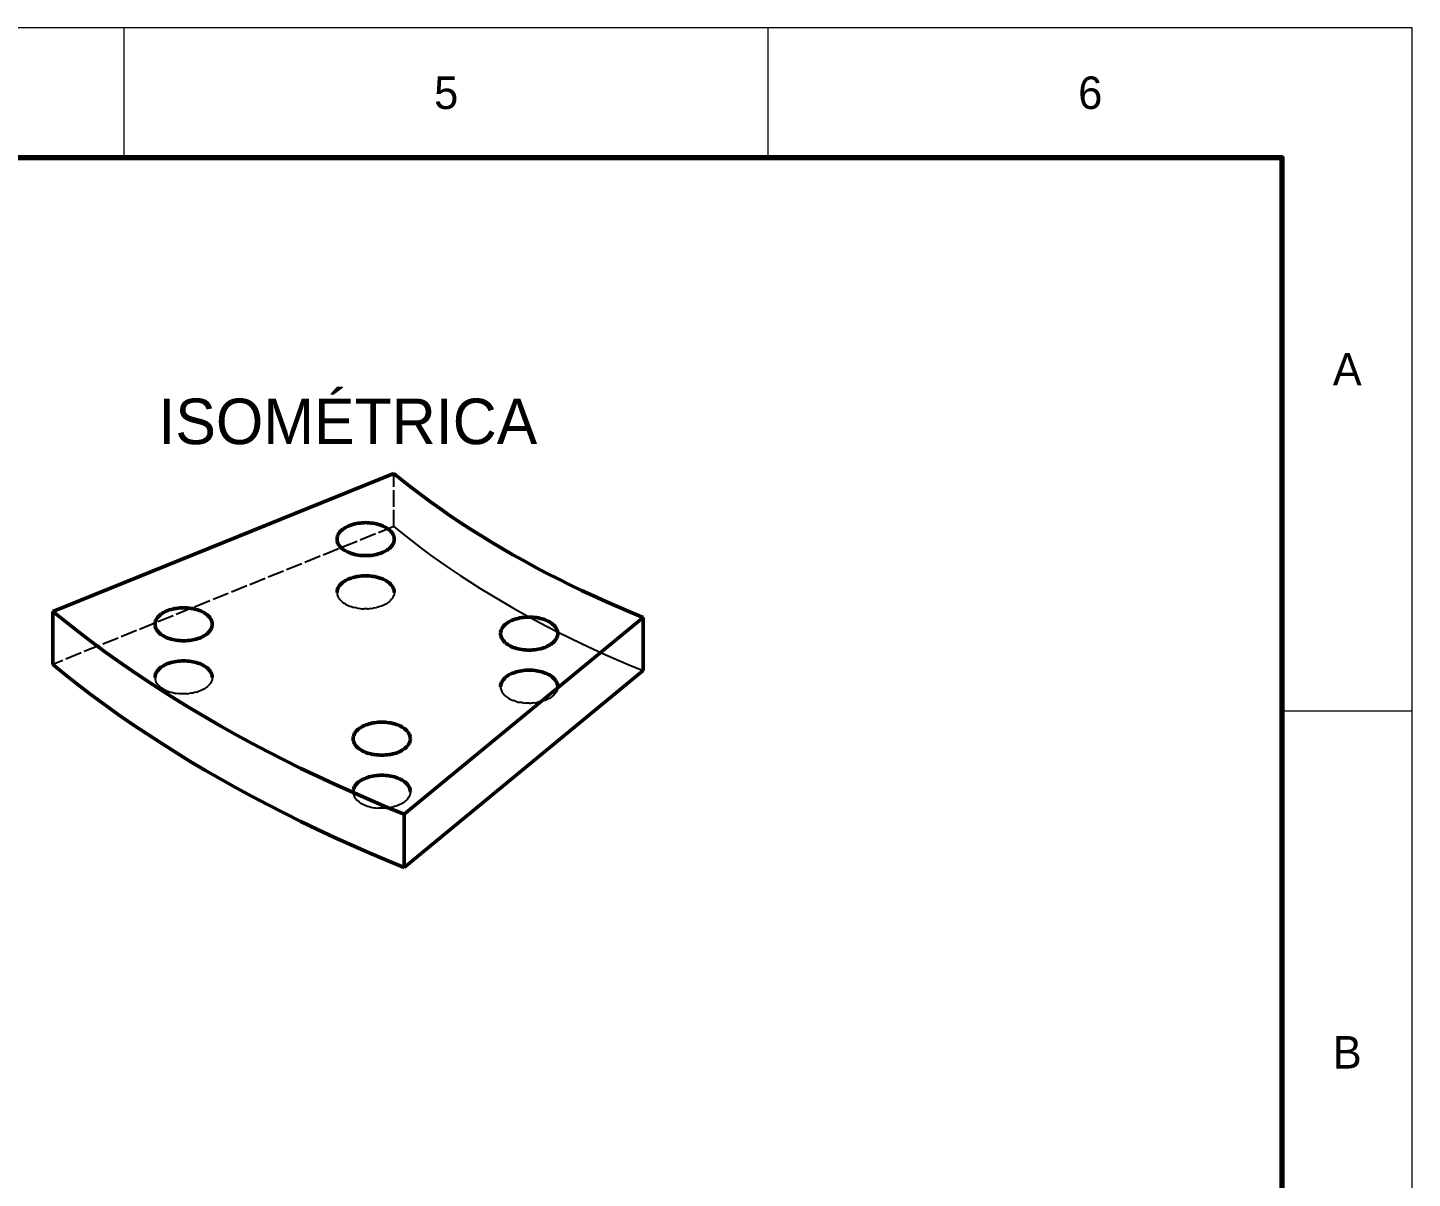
# Model space of a CAD drawing. Header units: millimetres. Extents: x 0 to 297, y 0 to 210.
# Drawn here: x 190.6 to 297, y 121.6 to 210 of the extents above; entities that cross this region are included whole.
import ezdxf
from ezdxf.enums import TextEntityAlignment as Align

# ---------------------------------------------------------------- set-up
doc = ezdxf.new("R2010")
doc.units = ezdxf.units.MM
doc.linetypes.add('DASHED', pattern=[1.524, 1.27, -0.254])
for name, color, linetype, lineweight in [('FINA', 7, 'CONTINUOUS', 18), ('NORMA', 7, 'CONTINUOUS', 70), ('OCULTA', 8, 'DASHED', 25), ('TEXTO', 7, 'CONTINUOUS', 25), ('VISIBLE', 7, 'CONTINUOUS', 50)]:
    doc.layers.add(name, color=color, linetype=linetype, lineweight=lineweight)

msp = doc.modelspace()

# ---------------------------------------------------------------- linework, layer by layer
at = {"layer": 'FINA'}
for p, q in [((198, 200), (198, 210)), ((247.5, 200), (247.5, 210)), ((287, 157.5), (297, 157.5))]:
    msp.add_line(p, q, dxfattribs=at)
msp.add_lwpolyline([(0, 0), (297, 0), (297, 210), (0, 210)], close=True, dxfattribs=at)
at = {"layer": 'NORMA'}
msp.add_lwpolyline([(20, 10), (287, 10), (287, 200), (20, 200)], close=True, dxfattribs=at)
at = {"layer": 'OCULTA'}
for p, q in [((218.72, 171.66), (218.72, 175.74)), ((218.72, 171.66), (192.51, 161.06)), ((218.72, 171.66), (219.41, 171.1)), ((219.41, 171.1), (220.11, 170.55)), ((220.11, 170.55), (220.82, 170)), ((220.82, 170), (221.55, 169.47)), ((221.55, 169.47), (222.3, 168.93)), ((222.3, 168.93), (223.05, 168.41)), ((223.05, 168.41), (223.83, 167.89)), ((223.83, 167.89), (224.61, 167.38)), ((224.61, 167.38), (225.41, 166.87)), ((214.36, 166.6), (214.36, 166.52)), ((214.36, 166.52), (214.38, 166.44)), ((214.38, 166.44), (214.4, 166.36)), ((214.4, 166.36), (214.43, 166.27)), ((214.43, 166.27), (214.47, 166.19)), ((214.47, 166.19), (214.53, 166.12)), ((214.53, 166.12), (214.58, 166.04)), ((214.58, 166.04), (214.65, 165.97)), ((218.53, 166.04), (218.46, 165.97)), ((218.59, 166.12), (218.53, 166.04)), ((218.64, 166.19), (218.59, 166.12)), ((218.68, 166.27), (218.64, 166.19)), ((218.72, 166.36), (218.68, 166.27)), ((218.74, 166.44), (218.72, 166.36)), ((218.75, 166.52), (218.74, 166.44)), ((218.76, 166.6), (218.75, 166.52)), ((225.41, 166.87), (226.22, 166.38)), ((226.22, 166.38), (227.04, 165.89)), ((214.65, 165.97), (214.73, 165.9)), ((214.73, 165.9), (214.81, 165.83)), ((214.81, 165.83), (214.9, 165.77)), ((214.9, 165.77), (215, 165.7)), ((215, 165.7), (215.11, 165.65)), ((215.11, 165.65), (215.22, 165.6)), ((215.22, 165.6), (215.34, 165.55)), ((215.34, 165.55), (215.46, 165.5)), ((215.46, 165.5), (215.58, 165.46)), ((215.58, 165.46), (215.72, 165.43)), ((215.85, 165.4), (215.72, 165.43)), ((215.85, 165.4), (215.99, 165.38)), ((215.99, 165.38), (216.13, 165.36)), ((216.13, 165.36), (216.27, 165.34)), ((216.27, 165.34), (216.41, 165.34)), ((216.56, 165.33), (216.41, 165.34)), ((216.7, 165.34), (216.56, 165.33)), ((216.7, 165.34), (216.84, 165.34)), ((216.99, 165.36), (216.84, 165.34)), ((216.99, 165.36), (217.13, 165.38)), ((217.26, 165.4), (217.13, 165.38)), ((217.26, 165.4), (217.4, 165.43)), ((217.53, 165.46), (217.4, 165.43)), ((217.66, 165.5), (217.53, 165.46)), ((217.78, 165.55), (217.66, 165.5)), ((217.9, 165.6), (217.78, 165.55)), ((218.01, 165.65), (217.9, 165.6)), ((218.11, 165.7), (218.01, 165.65)), ((218.21, 165.77), (218.11, 165.7)), ((218.3, 165.83), (218.21, 165.77)), ((218.39, 165.9), (218.3, 165.83)), ((218.46, 165.97), (218.39, 165.9)), ((227.04, 165.89), (227.88, 165.4)), ((227.88, 165.4), (228.73, 164.93)), ((228.73, 164.93), (229.59, 164.46)), ((229.59, 164.46), (230.47, 164)), ((230.47, 164), (231.35, 163.54)), ((231.35, 163.54), (232.25, 163.1)), ((232.25, 163.1), (233.16, 162.66)), ((233.16, 162.66), (234.08, 162.23)), ((234.08, 162.23), (235.01, 161.81)), ((235.01, 161.81), (235.96, 161.4)), ((235.96, 161.4), (236.91, 160.99)), ((236.91, 160.99), (237.88, 160.6)), ((200.37, 160.06), (200.37, 159.98)), ((200.37, 159.98), (200.39, 159.9)), ((200.39, 159.9), (200.41, 159.82)), ((200.41, 159.82), (200.44, 159.73)), ((200.44, 159.73), (200.49, 159.65)), ((200.49, 159.65), (200.54, 159.58)), ((204.65, 159.65), (204.6, 159.58)), ((204.69, 159.73), (204.65, 159.65)), ((204.73, 159.82), (204.69, 159.73)), ((204.75, 159.9), (204.73, 159.82)), ((204.76, 159.98), (204.75, 159.9)), ((204.77, 160.06), (204.76, 159.98)), ((200.54, 159.58), (200.6, 159.5)), ((200.6, 159.5), (200.66, 159.43)), ((200.66, 159.43), (200.74, 159.36)), ((200.74, 159.36), (200.82, 159.29)), ((200.82, 159.29), (200.91, 159.23)), ((200.91, 159.23), (201.01, 159.16)), ((201.01, 159.16), (201.12, 159.11)), ((201.12, 159.11), (201.23, 159.06)), ((201.23, 159.06), (201.35, 159.01)), ((201.35, 159.01), (201.47, 158.96)), ((201.47, 158.96), (201.6, 158.92)), ((201.6, 158.92), (201.73, 158.89)), ((201.73, 158.89), (201.86, 158.86)), ((201.86, 158.86), (202, 158.84)), ((202, 158.84), (202.14, 158.82)), ((202.28, 158.8), (202.14, 158.82)), ((202.43, 158.8), (202.28, 158.8)), ((202.57, 158.79), (202.43, 158.8)), ((202.71, 158.8), (202.57, 158.79)), ((202.86, 158.8), (202.71, 158.8)), ((202.86, 158.8), (203, 158.82)), ((203.14, 158.84), (203, 158.82)), ((203.28, 158.86), (203.14, 158.84)), ((203.41, 158.89), (203.28, 158.86)), ((203.54, 158.92), (203.41, 158.89)), ((203.54, 158.92), (203.67, 158.96)), ((203.79, 159.01), (203.67, 158.96)), ((203.91, 159.06), (203.79, 159.01)), ((204.02, 159.11), (203.91, 159.06)), ((204.12, 159.16), (204.02, 159.11)), ((204.22, 159.23), (204.12, 159.16)), ((204.31, 159.29), (204.22, 159.23)), ((204.4, 159.36), (204.31, 159.29)), ((204.47, 159.43), (204.4, 159.36)), ((204.54, 159.5), (204.47, 159.43)), ((204.6, 159.58), (204.54, 159.5)), ((226.92, 159.35), (226.93, 159.27)), ((226.93, 159.27), (226.94, 159.18)), ((226.94, 159.18), (226.97, 159.1)), ((226.97, 159.1), (227, 159.02)), ((227, 159.02), (227.04, 158.94)), ((227.04, 158.94), (227.09, 158.86)), ((227.09, 158.86), (227.15, 158.79)), ((227.15, 158.79), (227.22, 158.71)), ((227.22, 158.71), (227.29, 158.64)), ((227.29, 158.64), (227.38, 158.58)), ((227.38, 158.58), (227.47, 158.51)), ((230.87, 158.58), (230.78, 158.51)), ((230.95, 158.64), (230.87, 158.58)), ((231.03, 158.71), (230.95, 158.64)), ((231.1, 158.79), (231.03, 158.71)), ((231.16, 158.86), (231.1, 158.79)), ((231.21, 158.94), (231.16, 158.86)), ((231.25, 159.02), (231.21, 158.94)), ((231.28, 159.1), (231.25, 159.02)), ((231.3, 159.18), (231.28, 159.1)), ((231.32, 159.27), (231.3, 159.18)), ((231.32, 159.35), (231.32, 159.27)), ((227.47, 158.51), (227.57, 158.45)), ((227.57, 158.45), (227.67, 158.39)), ((227.67, 158.39), (227.78, 158.34)), ((227.78, 158.34), (227.9, 158.29)), ((228.02, 158.25), (227.9, 158.29)), ((228.02, 158.25), (228.15, 158.21)), ((228.15, 158.21), (228.28, 158.17)), ((228.28, 158.17), (228.42, 158.15)), ((228.55, 158.12), (228.42, 158.15)), ((228.69, 158.1), (228.55, 158.12)), ((228.69, 158.1), (228.84, 158.09)), ((228.98, 158.08), (228.84, 158.09)), ((229.12, 158.08), (228.98, 158.08)), ((229.12, 158.08), (229.27, 158.08)), ((229.41, 158.09), (229.27, 158.08)), ((229.55, 158.1), (229.41, 158.09)), ((229.55, 158.1), (229.69, 158.12)), ((229.83, 158.15), (229.69, 158.12)), ((229.96, 158.17), (229.83, 158.15)), ((230.1, 158.21), (229.96, 158.17)), ((230.22, 158.25), (230.1, 158.21)), ((230.35, 158.29), (230.22, 158.25)), ((230.46, 158.34), (230.35, 158.29)), ((230.57, 158.39), (230.46, 158.34)), ((230.68, 158.45), (230.57, 158.39)), ((230.78, 158.51), (230.68, 158.45)), ((215.6, 151.27), (215.6, 151.19)), ((215.6, 151.19), (215.61, 151.11)), ((219.99, 151.19), (219.98, 151.11)), ((220, 151.27), (219.99, 151.19)), ((215.61, 151.11), (215.64, 151.02)), ((215.64, 151.02), (215.67, 150.94)), ((215.67, 150.94), (215.71, 150.86)), ((215.71, 150.86), (215.76, 150.79)), ((215.76, 150.79), (215.82, 150.71)), ((215.82, 150.71), (215.89, 150.64)), ((215.89, 150.64), (215.97, 150.57)), ((215.97, 150.57), (216.05, 150.5)), ((216.05, 150.5), (216.14, 150.43)), ((216.14, 150.43), (216.24, 150.37)), ((216.24, 150.37), (216.34, 150.32)), ((216.34, 150.32), (216.46, 150.26)), ((216.46, 150.26), (216.57, 150.22)), ((216.57, 150.22), (216.7, 150.17)), ((216.7, 150.17), (216.82, 150.13)), ((216.82, 150.13), (216.95, 150.1)), ((216.95, 150.1), (217.09, 150.07)), ((217.09, 150.07), (217.23, 150.05)), ((218.5, 150.07), (218.36, 150.05)), ((218.64, 150.1), (218.5, 150.07)), ((218.77, 150.13), (218.64, 150.1)), ((218.9, 150.17), (218.77, 150.13)), ((219.02, 150.22), (218.9, 150.17)), ((219.13, 150.26), (219.02, 150.22)), ((219.25, 150.32), (219.13, 150.26)), ((219.35, 150.37), (219.25, 150.32)), ((219.45, 150.43), (219.35, 150.37)), ((219.54, 150.5), (219.45, 150.43)), ((219.62, 150.57), (219.54, 150.5)), ((219.7, 150.64), (219.62, 150.57)), ((219.77, 150.71), (219.7, 150.64)), ((219.83, 150.79), (219.77, 150.71)), ((219.88, 150.86), (219.83, 150.79)), ((219.92, 150.94), (219.88, 150.86)), ((219.95, 151.02), (219.92, 150.94)), ((219.98, 151.11), (219.95, 151.02)), ((217.23, 150.05), (217.37, 150.03)), ((217.37, 150.03), (217.51, 150.01)), ((217.65, 150), (217.51, 150.01)), ((217.8, 150), (217.65, 150)), ((217.94, 150), (217.8, 150)), ((218.08, 150.01), (217.94, 150)), ((218.08, 150.01), (218.22, 150.03)), ((218.36, 150.05), (218.22, 150.03))]:
    msp.add_line(p, q, dxfattribs=at)
at = {"layer": 'VISIBLE'}
for p, q in [((218.72, 175.74), (192.51, 165.14)), ((192.51, 165.14), (218.72, 175.74)), ((218.72, 175.74), (219.41, 175.18)), ((218.72, 175.74), (218.72, 175.74)), ((218.72, 175.74), (218.72, 175.74)), ((218.72, 175.74), (219.41, 175.18)), ((219.41, 175.18), (220.11, 174.63)), ((219.41, 175.18), (219.41, 175.18)), ((219.41, 175.18), (220.11, 174.63)), ((220.11, 174.63), (220.82, 174.09)), ((220.11, 174.63), (220.11, 174.63)), ((220.11, 174.63), (220.82, 174.09)), ((220.82, 174.09), (221.55, 173.55)), ((220.82, 174.09), (220.82, 174.09)), ((220.82, 174.09), (221.55, 173.55)), ((221.55, 173.55), (222.3, 173.02)), ((221.55, 173.55), (221.55, 173.55)), ((221.55, 173.55), (222.3, 173.02)), ((222.3, 173.02), (223.05, 172.49)), ((222.3, 173.02), (222.3, 173.02)), ((222.3, 173.02), (223.05, 172.49)), ((223.05, 172.49), (223.83, 171.97)), ((223.05, 172.49), (223.05, 172.49)), ((223.05, 172.49), (223.83, 171.97)), ((214.73, 171.39), (214.65, 171.32)), ((214.81, 171.46), (214.73, 171.39)), ((214.9, 171.52), (214.81, 171.46)), ((215, 171.58), (214.9, 171.52)), ((215.11, 171.64), (215, 171.58)), ((215.22, 171.69), (215.11, 171.64)), ((215.22, 171.69), (215.34, 171.74)), ((215.46, 171.79), (215.34, 171.74)), ((215.58, 171.82), (215.46, 171.79)), ((215.72, 171.86), (215.58, 171.82)), ((215.85, 171.89), (215.72, 171.86)), ((215.99, 171.91), (215.85, 171.89)), ((215.99, 171.91), (216.13, 171.93)), ((216.27, 171.94), (216.13, 171.93)), ((216.41, 171.95), (216.27, 171.94)), ((216.56, 171.96), (216.41, 171.95)), ((216.7, 171.95), (216.56, 171.96)), ((216.7, 171.95), (216.84, 171.94)), ((216.84, 171.94), (216.99, 171.93)), ((217.13, 171.91), (216.99, 171.93)), ((217.26, 171.89), (217.13, 171.91)), ((217.4, 171.86), (217.26, 171.89)), ((217.4, 171.86), (217.53, 171.82)), ((217.53, 171.82), (217.66, 171.79)), ((217.78, 171.74), (217.66, 171.79)), ((217.78, 171.74), (217.9, 171.69)), ((217.9, 171.69), (218.01, 171.64)), ((218.01, 171.64), (218.11, 171.58)), ((218.11, 171.58), (218.21, 171.52)), ((218.21, 171.52), (218.3, 171.46)), ((218.3, 171.46), (218.39, 171.39)), ((218.39, 171.39), (218.46, 171.32)), ((223.83, 171.97), (224.61, 171.46)), ((223.83, 171.97), (223.83, 171.97)), ((223.83, 171.97), (224.61, 171.46)), ((224.61, 171.46), (225.41, 170.96)), ((224.61, 171.46), (224.61, 171.46)), ((224.61, 171.46), (225.41, 170.96)), ((214.38, 170.85), (214.36, 170.77)), ((214.36, 170.77), (214.36, 170.69)), ((214.36, 170.69), (214.36, 170.6)), ((214.36, 170.6), (214.38, 170.52)), ((214.4, 170.93), (214.38, 170.85)), ((214.38, 170.52), (214.4, 170.44)), ((214.43, 171.01), (214.4, 170.93)), ((214.4, 170.44), (214.43, 170.36)), ((214.47, 171.09), (214.43, 171.01)), ((214.43, 170.36), (214.47, 170.28)), ((214.53, 171.17), (214.47, 171.09)), ((214.47, 170.28), (214.53, 170.2)), ((214.58, 171.25), (214.53, 171.17)), ((214.65, 171.32), (214.58, 171.25)), ((218.46, 171.32), (218.53, 171.25)), ((218.53, 171.25), (218.59, 171.17)), ((218.59, 171.17), (218.64, 171.09)), ((218.64, 170.28), (218.59, 170.2)), ((218.64, 171.09), (218.68, 171.01)), ((218.68, 170.36), (218.64, 170.28)), ((218.68, 171.01), (218.72, 170.93)), ((218.72, 170.44), (218.68, 170.36)), ((218.72, 170.93), (218.74, 170.85)), ((218.74, 170.52), (218.72, 170.44)), ((218.74, 170.85), (218.75, 170.77)), ((218.75, 170.6), (218.74, 170.52)), ((218.75, 170.77), (218.76, 170.69)), ((218.76, 170.69), (218.75, 170.6)), ((225.41, 170.96), (226.22, 170.46)), ((225.41, 170.96), (225.41, 170.96)), ((225.41, 170.96), (226.22, 170.46)), ((226.22, 170.46), (227.04, 169.97)), ((226.22, 170.46), (226.22, 170.46)), ((226.22, 170.46), (227.04, 169.97)), ((214.53, 170.2), (214.58, 170.12)), ((214.58, 170.12), (214.65, 170.05)), ((214.65, 170.05), (214.73, 169.98)), ((214.73, 169.98), (214.81, 169.91)), ((214.81, 169.91), (214.9, 169.85)), ((214.9, 169.85), (215, 169.79)), ((215, 169.79), (215.11, 169.73)), ((215.11, 169.73), (215.22, 169.68)), ((215.22, 169.68), (215.34, 169.63)), ((215.34, 169.63), (215.46, 169.59)), ((215.46, 169.59), (215.58, 169.55)), ((215.58, 169.55), (215.72, 169.51)), ((215.85, 169.48), (215.72, 169.51)), ((215.85, 169.48), (215.99, 169.46)), ((215.99, 169.46), (216.13, 169.44)), ((216.13, 169.44), (216.27, 169.43)), ((216.27, 169.43), (216.41, 169.42)), ((216.56, 169.42), (216.41, 169.42)), ((216.7, 169.42), (216.56, 169.42)), ((216.7, 169.42), (216.84, 169.43)), ((216.99, 169.44), (216.84, 169.43)), ((216.99, 169.44), (217.13, 169.46)), ((217.26, 169.48), (217.13, 169.46)), ((217.26, 169.48), (217.4, 169.51)), ((217.53, 169.55), (217.4, 169.51)), ((217.66, 169.59), (217.53, 169.55)), ((217.78, 169.63), (217.66, 169.59)), ((217.9, 169.68), (217.78, 169.63)), ((218.01, 169.73), (217.9, 169.68)), ((218.11, 169.79), (218.01, 169.73)), ((218.21, 169.85), (218.11, 169.79)), ((218.3, 169.91), (218.21, 169.85)), ((218.39, 169.98), (218.3, 169.91)), ((218.46, 170.05), (218.39, 169.98)), ((218.53, 170.12), (218.46, 170.05)), ((218.59, 170.2), (218.53, 170.12)), ((227.04, 169.97), (227.88, 169.49)), ((227.04, 169.97), (227.04, 169.97)), ((227.04, 169.97), (227.88, 169.49)), ((227.88, 169.49), (228.73, 169.01)), ((227.88, 169.49), (227.88, 169.49)), ((227.88, 169.49), (228.73, 169.01)), ((228.73, 169.01), (229.59, 168.54)), ((228.73, 169.01), (228.73, 169.01)), ((228.73, 169.01), (229.59, 168.54)), ((229.59, 168.54), (230.47, 168.08)), ((229.59, 168.54), (229.59, 168.54)), ((229.59, 168.54), (230.47, 168.08)), ((214.53, 167.09), (214.47, 167.01)), ((214.58, 167.16), (214.53, 167.09)), ((214.65, 167.24), (214.58, 167.16)), ((214.73, 167.31), (214.65, 167.24)), ((214.81, 167.38), (214.73, 167.31)), ((214.9, 167.44), (214.81, 167.38)), ((215, 167.5), (214.9, 167.44)), ((215.11, 167.56), (215, 167.5)), ((215.22, 167.61), (215.11, 167.56)), ((215.22, 167.61), (215.34, 167.66)), ((215.46, 167.7), (215.34, 167.66)), ((215.58, 167.74), (215.46, 167.7)), ((215.72, 167.78), (215.58, 167.74)), ((215.85, 167.81), (215.72, 167.78)), ((215.99, 167.83), (215.85, 167.81)), ((215.99, 167.83), (216.13, 167.85)), ((216.27, 167.86), (216.13, 167.85)), ((216.41, 167.87), (216.27, 167.86)), ((216.56, 167.87), (216.41, 167.87)), ((216.7, 167.87), (216.56, 167.87)), ((216.7, 167.87), (216.84, 167.86)), ((216.84, 167.86), (216.99, 167.85)), ((217.13, 167.83), (216.99, 167.85)), ((217.26, 167.81), (217.13, 167.83)), ((217.4, 167.78), (217.26, 167.81)), ((217.4, 167.78), (217.53, 167.74)), ((217.53, 167.74), (217.66, 167.7)), ((217.78, 167.66), (217.66, 167.7)), ((217.78, 167.66), (217.9, 167.61)), ((217.9, 167.61), (218.01, 167.56)), ((218.01, 167.56), (218.11, 167.5)), ((218.11, 167.5), (218.21, 167.44)), ((218.21, 167.44), (218.3, 167.38)), ((218.3, 167.38), (218.39, 167.31)), ((218.39, 167.31), (218.46, 167.24)), ((218.46, 167.24), (218.53, 167.16)), ((218.53, 167.16), (218.59, 167.09)), ((218.59, 167.09), (218.64, 167.01)), ((230.47, 168.08), (231.35, 167.63)), ((230.47, 168.08), (230.47, 168.08)), ((230.47, 168.08), (231.35, 167.63)), ((231.35, 167.63), (232.25, 167.18)), ((231.35, 167.63), (231.35, 167.63)), ((231.35, 167.63), (232.25, 167.18)), ((232.25, 167.18), (233.16, 166.74)), ((232.25, 167.18), (232.25, 167.18)), ((232.25, 167.18), (233.16, 166.74)), ((214.38, 166.77), (214.36, 166.69)), ((214.36, 166.69), (214.36, 166.6)), ((214.4, 166.85), (214.38, 166.77)), ((214.43, 166.93), (214.4, 166.85)), ((214.47, 167.01), (214.43, 166.93)), ((218.64, 167.01), (218.68, 166.93)), ((218.68, 166.93), (218.72, 166.85)), ((218.72, 166.85), (218.74, 166.77)), ((218.74, 166.77), (218.75, 166.69)), ((218.75, 166.69), (218.76, 166.6)), ((233.16, 166.74), (234.08, 166.32)), ((233.16, 166.74), (233.16, 166.74)), ((233.16, 166.74), (234.08, 166.32)), ((234.08, 166.32), (235.01, 165.89)), ((234.08, 166.32), (234.08, 166.32)), ((234.08, 166.32), (235.01, 165.89)), ((192.51, 161.06), (192.51, 165.14)), ((192.51, 165.14), (193.48, 164.36)), ((192.51, 165.14), (192.51, 165.14)), ((192.51, 161.06), (192.51, 165.14)), ((192.51, 165.14), (192.51, 165.14)), ((200.91, 164.98), (200.82, 164.92)), ((201.01, 165.04), (200.91, 164.98)), ((201.12, 165.1), (201.01, 165.04)), ((201.23, 165.15), (201.12, 165.1)), ((201.35, 165.2), (201.23, 165.15)), ((201.47, 165.25), (201.35, 165.2)), ((201.6, 165.28), (201.47, 165.25)), ((201.73, 165.32), (201.6, 165.28)), ((201.86, 165.35), (201.73, 165.32)), ((202, 165.37), (201.86, 165.35)), ((202.14, 165.39), (202, 165.37)), ((202.28, 165.4), (202.14, 165.39)), ((202.43, 165.41), (202.28, 165.4)), ((202.57, 165.42), (202.43, 165.41)), ((202.57, 165.42), (202.71, 165.41)), ((202.86, 165.4), (202.71, 165.41)), ((203, 165.39), (202.86, 165.4)), ((203, 165.39), (203.14, 165.37)), ((203.14, 165.37), (203.28, 165.35)), ((203.41, 165.32), (203.28, 165.35)), ((203.41, 165.32), (203.54, 165.28)), ((203.54, 165.28), (203.67, 165.25)), ((203.67, 165.25), (203.79, 165.2)), ((203.91, 165.15), (203.79, 165.2)), ((203.91, 165.15), (204.02, 165.1)), ((204.02, 165.1), (204.12, 165.04)), ((204.12, 165.04), (204.22, 164.98)), ((204.22, 164.98), (204.31, 164.92)), ((235.01, 165.89), (235.96, 165.48)), ((235.01, 165.89), (235.01, 165.89)), ((235.01, 165.89), (235.96, 165.48)), ((235.96, 165.48), (236.91, 165.08)), ((235.96, 165.48), (235.96, 165.48)), ((235.96, 165.48), (236.91, 165.08)), ((236.91, 165.08), (237.88, 164.68)), ((236.91, 165.08), (236.91, 165.08)), ((236.91, 165.08), (237.88, 164.68)), ((193.48, 164.36), (194.46, 163.58)), ((200.39, 164.31), (200.37, 164.23)), ((200.37, 164.23), (200.37, 164.15)), ((200.37, 164.15), (200.37, 164.06)), ((200.37, 164.06), (200.39, 163.98)), ((200.41, 164.39), (200.39, 164.31)), ((200.39, 163.98), (200.41, 163.9)), ((200.44, 164.47), (200.41, 164.39)), ((200.41, 163.9), (200.44, 163.82)), ((200.49, 164.55), (200.44, 164.47)), ((200.54, 164.63), (200.49, 164.55)), ((200.6, 164.71), (200.54, 164.63)), ((200.66, 164.78), (200.6, 164.71)), ((200.74, 164.85), (200.66, 164.78)), ((200.82, 164.92), (200.74, 164.85)), ((204.31, 164.92), (204.4, 164.85)), ((204.4, 164.85), (204.47, 164.78)), ((204.47, 164.78), (204.54, 164.71)), ((204.54, 164.71), (204.6, 164.63)), ((204.6, 164.63), (204.65, 164.55)), ((204.65, 164.55), (204.69, 164.47)), ((204.69, 164.47), (204.73, 164.39)), ((204.73, 163.9), (204.69, 163.82)), ((204.73, 164.39), (204.75, 164.31)), ((204.75, 163.98), (204.73, 163.9)), ((204.75, 164.31), (204.76, 164.23)), ((204.76, 164.06), (204.75, 163.98)), ((204.76, 164.23), (204.77, 164.15)), ((204.77, 164.15), (204.76, 164.06)), ((237.88, 164.68), (219.52, 149.55)), ((227.09, 163.92), (227.04, 163.84)), ((227.15, 163.99), (227.09, 163.92)), ((227.22, 164.07), (227.15, 163.99)), ((227.29, 164.14), (227.22, 164.07)), ((227.38, 164.2), (227.29, 164.14)), ((227.47, 164.27), (227.38, 164.2)), ((227.57, 164.33), (227.47, 164.27)), ((227.67, 164.39), (227.57, 164.33)), ((227.78, 164.44), (227.67, 164.39)), ((227.9, 164.49), (227.78, 164.44)), ((228.02, 164.53), (227.9, 164.49)), ((228.15, 164.57), (228.02, 164.53)), ((228.28, 164.6), (228.15, 164.57)), ((228.28, 164.6), (228.42, 164.63)), ((228.55, 164.66), (228.42, 164.63)), ((228.69, 164.68), (228.55, 164.66)), ((228.84, 164.69), (228.69, 164.68)), ((228.84, 164.69), (228.98, 164.7)), ((229.12, 164.7), (228.98, 164.7)), ((229.27, 164.7), (229.12, 164.7)), ((229.27, 164.7), (229.41, 164.69)), ((229.55, 164.68), (229.41, 164.69)), ((229.55, 164.68), (229.69, 164.66)), ((229.69, 164.66), (229.83, 164.63)), ((229.96, 164.6), (229.83, 164.63)), ((229.96, 164.6), (230.1, 164.57)), ((230.1, 164.57), (230.22, 164.53)), ((230.22, 164.53), (230.35, 164.49)), ((230.35, 164.49), (230.46, 164.44)), ((230.46, 164.44), (230.57, 164.39)), ((230.57, 164.39), (230.68, 164.33)), ((230.68, 164.33), (230.78, 164.27)), ((230.78, 164.27), (230.87, 164.2)), ((230.87, 164.2), (230.95, 164.14)), ((230.95, 164.14), (231.03, 164.07)), ((231.03, 164.07), (231.1, 163.99)), ((231.1, 163.99), (231.16, 163.92)), ((231.16, 163.92), (231.21, 163.84)), ((237.88, 160.6), (237.88, 164.68)), ((237.88, 164.68), (237.88, 164.68)), ((237.88, 164.68), (237.88, 164.68)), ((237.88, 164.68), (237.88, 160.6)), ((194.46, 163.58), (195.47, 162.81)), ((200.44, 163.82), (200.49, 163.74)), ((200.49, 163.74), (200.54, 163.66)), ((200.54, 163.66), (200.6, 163.58)), ((200.6, 163.58), (200.66, 163.51)), ((200.66, 163.51), (200.74, 163.44)), ((200.74, 163.44), (200.82, 163.37)), ((200.82, 163.37), (200.91, 163.31)), ((200.91, 163.31), (201.01, 163.25)), ((201.01, 163.25), (201.12, 163.19)), ((201.12, 163.19), (201.23, 163.14)), ((201.23, 163.14), (201.35, 163.09)), ((201.35, 163.09), (201.47, 163.05)), ((201.47, 163.05), (201.6, 163.01)), ((201.6, 163.01), (201.73, 162.97)), ((201.73, 162.97), (201.86, 162.94)), ((201.86, 162.94), (202, 162.92)), ((202, 162.92), (202.14, 162.9)), ((202.28, 162.89), (202.14, 162.9)), ((202.43, 162.88), (202.28, 162.89)), ((202.57, 162.88), (202.43, 162.88)), ((202.71, 162.88), (202.57, 162.88)), ((202.86, 162.89), (202.71, 162.88)), ((202.86, 162.89), (203, 162.9)), ((203.14, 162.92), (203, 162.9)), ((203.28, 162.94), (203.14, 162.92)), ((203.41, 162.97), (203.28, 162.94)), ((203.54, 163.01), (203.41, 162.97)), ((203.54, 163.01), (203.67, 163.05)), ((203.79, 163.09), (203.67, 163.05)), ((203.91, 163.14), (203.79, 163.09)), ((204.02, 163.19), (203.91, 163.14)), ((204.12, 163.25), (204.02, 163.19)), ((204.22, 163.31), (204.12, 163.25)), ((204.31, 163.37), (204.22, 163.31)), ((204.4, 163.44), (204.31, 163.37)), ((204.47, 163.51), (204.4, 163.44)), ((204.54, 163.58), (204.47, 163.51)), ((204.6, 163.66), (204.54, 163.58)), ((204.65, 163.74), (204.6, 163.66)), ((204.69, 163.82), (204.65, 163.74)), ((226.93, 163.51), (226.92, 163.43)), ((226.92, 163.43), (226.93, 163.35)), ((226.94, 163.6), (226.93, 163.51)), ((226.93, 163.35), (226.94, 163.27)), ((226.97, 163.68), (226.94, 163.6)), ((226.94, 163.27), (226.97, 163.18)), ((227, 163.76), (226.97, 163.68)), ((226.97, 163.18), (227, 163.1)), ((227.04, 163.84), (227, 163.76)), ((227, 163.1), (227.04, 163.02)), ((227.04, 163.02), (227.09, 162.94)), ((227.09, 162.94), (227.15, 162.87)), ((227.15, 162.87), (227.22, 162.8)), ((231.1, 162.87), (231.03, 162.8)), ((231.16, 162.94), (231.1, 162.87)), ((231.21, 163.02), (231.16, 162.94)), ((231.21, 163.84), (231.25, 163.76)), ((231.25, 163.1), (231.21, 163.02)), ((231.25, 163.76), (231.28, 163.68)), ((231.28, 163.18), (231.25, 163.1)), ((231.28, 163.68), (231.3, 163.6)), ((231.3, 163.27), (231.28, 163.18)), ((231.3, 163.6), (231.32, 163.51)), ((231.32, 163.35), (231.3, 163.27)), ((231.32, 163.51), (231.32, 163.43)), ((231.32, 163.43), (231.32, 163.35)), ((195.47, 162.81), (196.5, 162.05)), ((196.5, 162.05), (197.55, 161.3)), ((227.22, 162.8), (227.29, 162.73)), ((227.29, 162.73), (227.38, 162.66)), ((227.38, 162.66), (227.47, 162.59)), ((227.47, 162.59), (227.57, 162.53)), ((227.57, 162.53), (227.67, 162.48)), ((227.67, 162.48), (227.78, 162.42)), ((227.78, 162.42), (227.9, 162.37)), ((228.02, 162.33), (227.9, 162.37)), ((228.02, 162.33), (228.15, 162.29)), ((228.15, 162.29), (228.28, 162.26)), ((228.28, 162.26), (228.42, 162.23)), ((228.55, 162.2), (228.42, 162.23)), ((228.69, 162.19), (228.55, 162.2)), ((228.69, 162.19), (228.84, 162.17)), ((228.98, 162.16), (228.84, 162.17)), ((229.12, 162.16), (228.98, 162.16)), ((229.12, 162.16), (229.27, 162.16)), ((229.41, 162.17), (229.27, 162.16)), ((229.55, 162.19), (229.41, 162.17)), ((229.55, 162.19), (229.69, 162.2)), ((229.83, 162.23), (229.69, 162.2)), ((229.96, 162.26), (229.83, 162.23)), ((230.1, 162.29), (229.96, 162.26)), ((230.22, 162.33), (230.1, 162.29)), ((230.35, 162.37), (230.22, 162.33)), ((230.46, 162.42), (230.35, 162.37)), ((230.57, 162.48), (230.46, 162.42)), ((230.68, 162.53), (230.57, 162.48)), ((230.78, 162.59), (230.68, 162.53)), ((230.87, 162.66), (230.78, 162.59)), ((230.95, 162.73), (230.87, 162.66)), ((231.03, 162.8), (230.95, 162.73)), ((192.51, 161.06), (193.48, 160.27)), ((193.48, 160.27), (192.51, 161.06)), ((192.51, 161.06), (192.51, 161.06)), ((192.51, 161.06), (192.51, 161.06)), ((197.55, 161.3), (198.62, 160.56)), ((200.66, 160.7), (200.6, 160.62)), ((200.74, 160.77), (200.66, 160.7)), ((200.82, 160.84), (200.74, 160.77)), ((200.91, 160.9), (200.82, 160.84)), ((201.01, 160.96), (200.91, 160.9)), ((201.12, 161.02), (201.01, 160.96)), ((201.23, 161.07), (201.12, 161.02)), ((201.35, 161.12), (201.23, 161.07)), ((201.47, 161.16), (201.35, 161.12)), ((201.6, 161.2), (201.47, 161.16)), ((201.73, 161.24), (201.6, 161.2)), ((201.86, 161.27), (201.73, 161.24)), ((202, 161.29), (201.86, 161.27)), ((202.14, 161.31), (202, 161.29)), ((202.28, 161.32), (202.14, 161.31)), ((202.43, 161.33), (202.28, 161.32)), ((202.57, 161.33), (202.43, 161.33)), ((202.57, 161.33), (202.71, 161.33)), ((202.86, 161.32), (202.71, 161.33)), ((203, 161.31), (202.86, 161.32)), ((203, 161.31), (203.14, 161.29)), ((203.14, 161.29), (203.28, 161.27)), ((203.41, 161.24), (203.28, 161.27)), ((203.41, 161.24), (203.54, 161.2)), ((203.54, 161.2), (203.67, 161.16)), ((203.67, 161.16), (203.79, 161.12)), ((203.91, 161.07), (203.79, 161.12)), ((203.91, 161.07), (204.02, 161.02)), ((204.02, 161.02), (204.12, 160.96)), ((204.12, 160.96), (204.22, 160.9)), ((204.22, 160.9), (204.31, 160.84)), ((204.31, 160.84), (204.4, 160.77)), ((204.4, 160.77), (204.47, 160.7)), ((204.47, 160.7), (204.54, 160.62)), ((193.48, 160.27), (194.46, 159.5)), ((194.46, 159.5), (193.48, 160.27)), ((193.48, 160.27), (193.48, 160.27)), ((198.62, 160.56), (199.71, 159.83)), ((199.71, 159.83), (200.81, 159.11)), ((200.39, 160.23), (200.37, 160.15)), ((200.37, 160.15), (200.37, 160.06)), ((200.41, 160.31), (200.39, 160.23)), ((200.44, 160.39), (200.41, 160.31)), ((200.49, 160.47), (200.44, 160.39)), ((200.54, 160.55), (200.49, 160.47)), ((200.6, 160.62), (200.54, 160.55)), ((204.54, 160.62), (204.6, 160.55)), ((204.6, 160.55), (204.65, 160.47)), ((204.65, 160.47), (204.69, 160.39)), ((204.69, 160.39), (204.73, 160.31)), ((204.73, 160.31), (204.75, 160.23)), ((204.75, 160.23), (204.76, 160.15)), ((204.76, 160.15), (204.77, 160.06)), ((237.88, 160.6), (219.52, 145.46)), ((237.88, 160.6), (219.52, 145.46)), ((227, 159.68), (226.97, 159.6)), ((227.04, 159.76), (227, 159.68)), ((227.09, 159.83), (227.04, 159.76)), ((227.15, 159.91), (227.09, 159.83)), ((227.22, 159.98), (227.15, 159.91)), ((227.29, 160.05), (227.22, 159.98)), ((227.38, 160.12), (227.29, 160.05)), ((227.47, 160.19), (227.38, 160.12)), ((227.57, 160.25), (227.47, 160.19)), ((227.67, 160.3), (227.57, 160.25)), ((227.78, 160.36), (227.67, 160.3)), ((227.9, 160.4), (227.78, 160.36)), ((228.02, 160.45), (227.9, 160.4)), ((228.15, 160.49), (228.02, 160.45)), ((228.28, 160.52), (228.15, 160.49)), ((228.28, 160.52), (228.42, 160.55)), ((228.55, 160.58), (228.42, 160.55)), ((228.69, 160.59), (228.55, 160.58)), ((228.84, 160.61), (228.69, 160.59)), ((228.84, 160.61), (228.98, 160.62)), ((229.12, 160.62), (228.98, 160.62)), ((229.27, 160.62), (229.12, 160.62)), ((229.27, 160.62), (229.41, 160.61)), ((229.55, 160.59), (229.41, 160.61)), ((229.55, 160.59), (229.69, 160.58)), ((229.69, 160.58), (229.83, 160.55)), ((229.96, 160.52), (229.83, 160.55)), ((229.96, 160.52), (230.1, 160.49)), ((230.1, 160.49), (230.22, 160.45)), ((230.22, 160.45), (230.35, 160.4)), ((230.35, 160.4), (230.46, 160.36)), ((230.46, 160.36), (230.57, 160.3)), ((230.57, 160.3), (230.68, 160.25)), ((230.68, 160.25), (230.78, 160.19)), ((230.78, 160.19), (230.87, 160.12)), ((230.87, 160.12), (230.95, 160.05)), ((230.95, 160.05), (231.03, 159.98)), ((231.03, 159.98), (231.1, 159.91)), ((231.1, 159.91), (231.16, 159.83)), ((231.16, 159.83), (231.21, 159.76)), ((231.21, 159.76), (231.25, 159.68)), ((231.25, 159.68), (231.28, 159.6)), ((237.88, 160.6), (237.88, 160.6)), ((237.88, 160.6), (237.88, 160.6)), ((194.46, 159.5), (195.47, 158.73)), ((195.47, 158.73), (194.46, 159.5)), ((194.46, 159.5), (194.46, 159.5)), ((195.47, 158.73), (196.5, 157.97)), ((196.5, 157.97), (195.47, 158.73)), ((195.47, 158.73), (195.47, 158.73)), ((200.81, 159.11), (201.94, 158.4)), ((226.93, 159.43), (226.92, 159.35)), ((226.94, 159.51), (226.93, 159.43)), ((226.97, 159.6), (226.94, 159.51)), ((231.28, 159.6), (231.3, 159.51)), ((231.3, 159.51), (231.32, 159.43)), ((231.32, 159.43), (231.32, 159.35)), ((196.5, 157.97), (197.55, 157.22)), ((197.55, 157.22), (196.5, 157.97)), ((196.5, 157.97), (196.5, 157.97)), ((201.94, 158.4), (203.08, 157.7)), ((203.08, 157.7), (204.25, 157)), ((197.55, 157.22), (198.62, 156.48)), ((198.62, 156.48), (197.55, 157.22)), ((197.55, 157.22), (197.55, 157.22)), ((198.62, 156.48), (199.71, 155.75)), ((199.71, 155.75), (198.62, 156.48)), ((198.62, 156.48), (198.62, 156.48)), ((204.25, 157), (205.43, 156.32)), ((216.7, 156.45), (216.57, 156.41)), ((216.7, 156.45), (216.82, 156.49)), ((216.95, 156.53), (216.82, 156.49)), ((217.09, 156.56), (216.95, 156.53)), ((217.23, 156.58), (217.09, 156.56)), ((217.37, 156.6), (217.23, 156.58)), ((217.51, 156.61), (217.37, 156.6)), ((217.65, 156.62), (217.51, 156.61)), ((217.8, 156.62), (217.65, 156.62)), ((217.8, 156.62), (217.94, 156.62)), ((217.94, 156.62), (218.08, 156.61)), ((218.22, 156.6), (218.08, 156.61)), ((218.22, 156.6), (218.36, 156.58)), ((218.36, 156.58), (218.5, 156.56)), ((218.64, 156.53), (218.5, 156.56)), ((218.64, 156.53), (218.77, 156.49)), ((218.77, 156.49), (218.9, 156.45)), ((218.9, 156.45), (219.02, 156.41)), ((199.71, 155.75), (200.81, 155.03)), ((200.81, 155.03), (199.71, 155.75)), ((199.71, 155.75), (199.71, 155.75)), ((205.43, 156.32), (206.62, 155.65)), ((206.62, 155.65), (207.84, 154.99)), ((215.61, 155.52), (215.6, 155.44)), ((215.6, 155.44), (215.6, 155.35)), ((215.64, 155.6), (215.61, 155.52)), ((215.67, 155.68), (215.64, 155.6)), ((215.71, 155.76), (215.67, 155.68)), ((215.76, 155.84), (215.71, 155.76)), ((215.82, 155.92), (215.76, 155.84)), ((215.89, 155.99), (215.82, 155.92)), ((215.97, 156.06), (215.89, 155.99)), ((216.05, 156.13), (215.97, 156.06)), ((216.14, 156.19), (216.05, 156.13)), ((216.24, 156.25), (216.14, 156.19)), ((216.34, 156.31), (216.24, 156.25)), ((216.46, 156.36), (216.34, 156.31)), ((216.57, 156.41), (216.46, 156.36)), ((219.02, 156.41), (219.13, 156.36)), ((219.13, 156.36), (219.25, 156.31)), ((219.25, 156.31), (219.35, 156.25)), ((219.35, 156.25), (219.45, 156.19)), ((219.45, 156.19), (219.54, 156.13)), ((219.54, 156.13), (219.62, 156.06)), ((219.62, 156.06), (219.7, 155.99)), ((219.7, 155.99), (219.77, 155.92)), ((219.77, 155.92), (219.83, 155.84)), ((219.83, 155.84), (219.88, 155.76)), ((219.88, 155.76), (219.92, 155.68)), ((219.92, 155.68), (219.95, 155.6)), ((219.95, 155.6), (219.98, 155.52)), ((219.98, 155.52), (219.99, 155.44)), ((219.99, 155.44), (220, 155.35)), ((200.81, 155.03), (201.94, 154.32)), ((201.94, 154.32), (200.81, 155.03)), ((200.81, 155.03), (200.81, 155.03)), ((201.94, 154.32), (203.08, 153.61)), ((203.08, 153.61), (201.94, 154.32)), ((201.94, 154.32), (201.94, 154.32)), ((207.84, 154.99), (209.07, 154.34)), ((209.07, 154.34), (210.32, 153.7)), ((215.6, 155.35), (215.6, 155.27)), ((215.6, 155.27), (215.61, 155.19)), ((215.61, 155.19), (215.64, 155.11)), ((215.64, 155.11), (215.67, 155.03)), ((215.67, 155.03), (215.71, 154.95)), ((215.71, 154.95), (215.76, 154.87)), ((215.76, 154.87), (215.82, 154.79)), ((215.82, 154.79), (215.89, 154.72)), ((215.89, 154.72), (215.97, 154.65)), ((215.97, 154.65), (216.05, 154.58)), ((216.05, 154.58), (216.14, 154.52)), ((216.14, 154.52), (216.24, 154.46)), ((216.24, 154.46), (216.34, 154.4)), ((216.34, 154.4), (216.46, 154.35)), ((216.46, 154.35), (216.57, 154.3)), ((219.13, 154.35), (219.02, 154.3)), ((219.25, 154.4), (219.13, 154.35)), ((219.35, 154.46), (219.25, 154.4)), ((219.45, 154.52), (219.35, 154.46)), ((219.54, 154.58), (219.45, 154.52)), ((219.62, 154.65), (219.54, 154.58)), ((219.7, 154.72), (219.62, 154.65)), ((219.77, 154.79), (219.7, 154.72)), ((219.83, 154.87), (219.77, 154.79)), ((219.88, 154.95), (219.83, 154.87)), ((219.92, 155.03), (219.88, 154.95)), ((219.95, 155.11), (219.92, 155.03)), ((219.98, 155.19), (219.95, 155.11)), ((219.99, 155.27), (219.98, 155.19)), ((220, 155.35), (219.99, 155.27)), ((203.08, 153.61), (204.25, 152.92)), ((204.25, 152.92), (203.08, 153.61)), ((203.08, 153.61), (203.08, 153.61)), ((210.32, 153.7), (211.59, 153.07)), ((216.57, 154.3), (216.7, 154.25)), ((216.7, 154.25), (216.82, 154.22)), ((216.82, 154.22), (216.95, 154.18)), ((216.95, 154.18), (217.09, 154.15)), ((217.09, 154.15), (217.23, 154.13)), ((217.23, 154.13), (217.37, 154.11)), ((217.37, 154.11), (217.51, 154.1)), ((217.65, 154.09), (217.51, 154.1)), ((217.8, 154.08), (217.65, 154.09)), ((217.94, 154.09), (217.8, 154.08)), ((218.08, 154.1), (217.94, 154.09)), ((218.08, 154.1), (218.22, 154.11)), ((218.36, 154.13), (218.22, 154.11)), ((218.5, 154.15), (218.36, 154.13)), ((218.64, 154.18), (218.5, 154.15)), ((218.77, 154.22), (218.64, 154.18)), ((218.9, 154.25), (218.77, 154.22)), ((219.02, 154.3), (218.9, 154.25)), ((204.25, 152.92), (205.43, 152.24)), ((205.43, 152.24), (204.25, 152.92)), ((204.25, 152.92), (204.25, 152.92)), ((205.43, 152.24), (206.62, 151.57)), ((206.62, 151.57), (205.43, 152.24)), ((205.43, 152.24), (205.43, 152.24)), ((211.59, 153.07), (212.87, 152.46)), ((212.87, 152.46), (214.17, 151.85)), ((216.34, 152.23), (216.24, 152.17)), ((216.46, 152.28), (216.34, 152.23)), ((216.57, 152.33), (216.46, 152.28)), ((216.7, 152.37), (216.57, 152.33)), ((216.7, 152.37), (216.82, 152.41)), ((216.95, 152.45), (216.82, 152.41)), ((217.09, 152.47), (216.95, 152.45)), ((217.23, 152.5), (217.09, 152.47)), ((217.37, 152.52), (217.23, 152.5)), ((217.51, 152.53), (217.37, 152.52)), ((217.65, 152.54), (217.51, 152.53)), ((217.8, 152.54), (217.65, 152.54)), ((217.8, 152.54), (217.94, 152.54)), ((217.94, 152.54), (218.08, 152.53)), ((218.22, 152.52), (218.08, 152.53)), ((218.22, 152.52), (218.36, 152.5)), ((218.36, 152.5), (218.5, 152.47)), ((218.64, 152.45), (218.5, 152.47)), ((218.64, 152.45), (218.77, 152.41)), ((218.77, 152.41), (218.9, 152.37)), ((218.9, 152.37), (219.02, 152.33)), ((219.02, 152.33), (219.13, 152.28)), ((219.13, 152.28), (219.25, 152.23)), ((219.25, 152.23), (219.35, 152.17)), ((206.62, 151.57), (207.84, 150.91)), ((207.84, 150.91), (206.62, 151.57)), ((206.62, 151.57), (206.62, 151.57)), ((214.17, 151.85), (215.49, 151.26)), ((215.49, 151.26), (216.82, 150.68)), ((215.61, 151.44), (215.6, 151.36)), ((215.6, 151.36), (215.6, 151.27)), ((215.64, 151.52), (215.61, 151.44)), ((215.67, 151.6), (215.64, 151.52)), ((215.71, 151.68), (215.67, 151.6)), ((215.76, 151.76), (215.71, 151.68)), ((215.82, 151.83), (215.76, 151.76)), ((215.89, 151.91), (215.82, 151.83)), ((215.97, 151.98), (215.89, 151.91)), ((216.05, 152.05), (215.97, 151.98)), ((216.14, 152.11), (216.05, 152.05)), ((216.24, 152.17), (216.14, 152.11)), ((219.35, 152.17), (219.45, 152.11)), ((219.45, 152.11), (219.54, 152.05)), ((219.54, 152.05), (219.62, 151.98)), ((219.62, 151.98), (219.7, 151.91)), ((219.7, 151.91), (219.77, 151.83)), ((219.77, 151.83), (219.83, 151.76)), ((219.83, 151.76), (219.88, 151.68)), ((219.88, 151.68), (219.92, 151.6)), ((219.92, 151.6), (219.95, 151.52)), ((219.95, 151.52), (219.98, 151.44)), ((219.98, 151.44), (219.99, 151.36)), ((219.99, 151.36), (220, 151.27)), ((207.84, 150.91), (209.07, 150.26)), ((209.07, 150.26), (207.84, 150.91)), ((207.84, 150.91), (207.84, 150.91)), ((209.07, 150.26), (210.32, 149.62)), ((210.32, 149.62), (209.07, 150.26)), ((209.07, 150.26), (209.07, 150.26)), ((216.82, 150.68), (218.16, 150.1)), ((218.16, 150.1), (219.52, 149.55)), ((210.32, 149.62), (211.59, 148.99)), ((211.59, 148.99), (210.32, 149.62)), ((210.32, 149.62), (210.32, 149.62)), ((211.59, 148.99), (212.87, 148.37)), ((212.87, 148.37), (211.59, 148.99)), ((211.59, 148.99), (211.59, 148.99)), ((219.52, 145.46), (219.52, 149.55)), ((212.87, 148.37), (214.17, 147.77)), ((214.17, 147.77), (212.87, 148.37)), ((212.87, 148.37), (212.87, 148.37)), ((214.17, 147.77), (215.49, 147.18)), ((215.49, 147.18), (214.17, 147.77)), ((214.17, 147.77), (214.17, 147.77)), ((215.49, 147.18), (216.82, 146.59)), ((216.82, 146.59), (215.49, 147.18)), ((215.49, 147.18), (215.49, 147.18)), ((216.82, 146.59), (218.16, 146.02)), ((218.16, 146.02), (216.82, 146.59)), ((216.82, 146.59), (216.82, 146.59)), ((218.16, 146.02), (219.52, 145.46)), ((219.52, 145.46), (218.16, 146.02)), ((218.16, 146.02), (218.16, 146.02)), ((219.52, 145.46), (219.52, 145.46)), ((219.52, 145.46), (219.52, 145.46))]:
    msp.add_line(p, q, dxfattribs=at)

# ---------------------------------------------------------------- texts
at = {"layer": 'TEXTO'}
for s, height, p in [('5', 2.5, (222.75, 205)), ('6', 2.5, (272.25, 205)), ('A', 2.5, (292, 183.75)), ('ISOMÉTRICA', 3.5, (215.19, 179.74)), ('B', 2.5, (292, 131.25))]:
    msp.add_text(s, height=height, dxfattribs=at).set_placement(p, align=Align.MIDDLE_CENTER)

doc.saveas('drawing.dxf')
